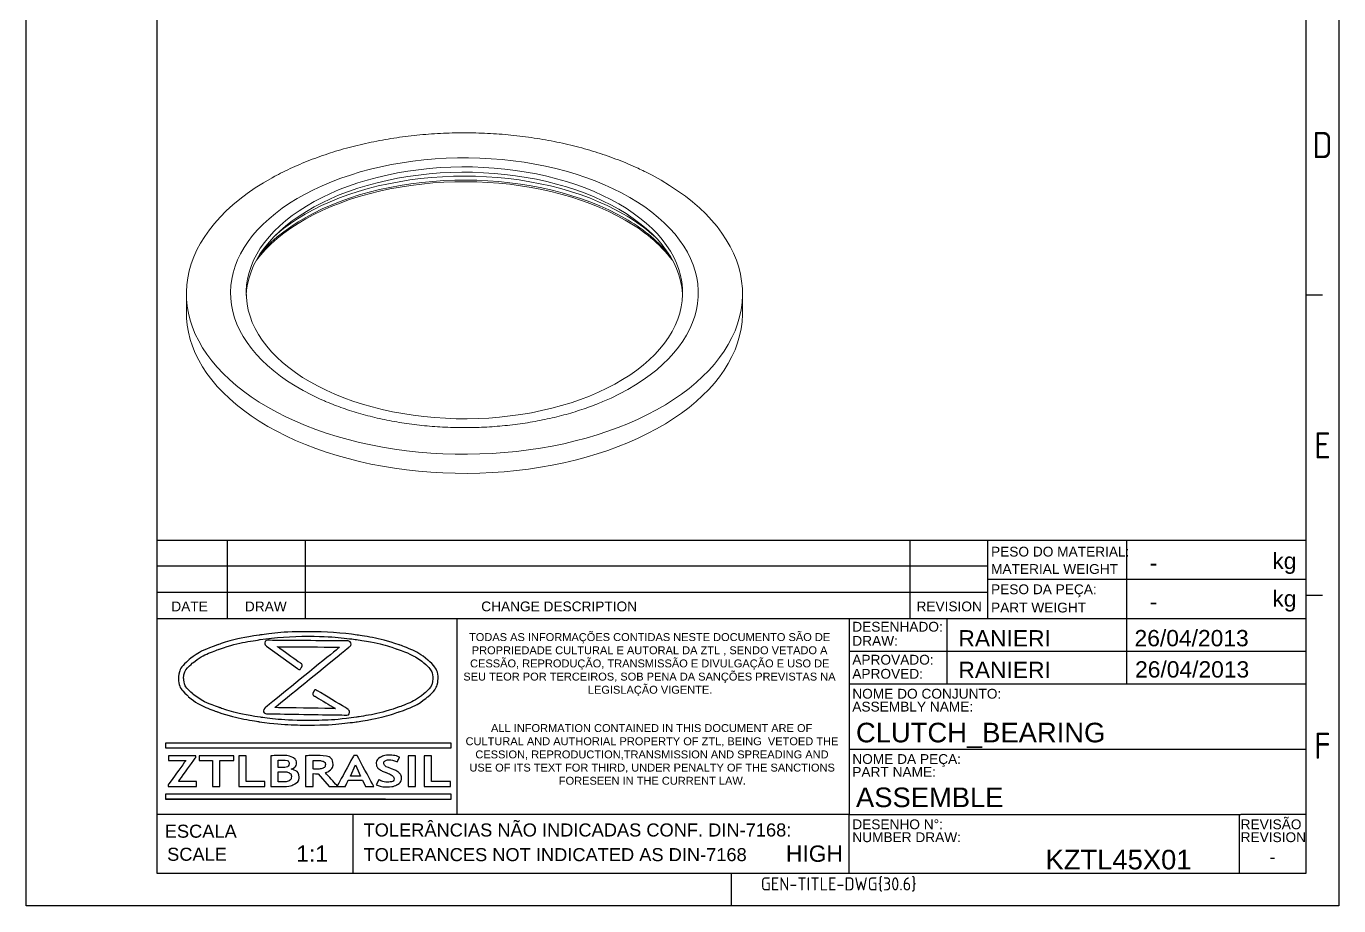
# Model space of a CAD drawing. Header units: millimetres. Extents: x 4510 to 4691, y 1198 to 1451.
# Drawn here: x 4510.4 to 4691.3, y 1197.9 to 1319.1 of the extents above; entities that cross this region are included whole.
import ezdxf
from ezdxf.enums import TextEntityAlignment as Align

# ---------------------------------------------------------------- set-up
doc = ezdxf.new("R2010")
doc.units = ezdxf.units.MM
doc.linetypes.add('ACAD_ISO02W100', pattern=[15, 12, -3])
doc.layers.add('AM_8', color=40, linetype='ACAD_ISO02W100', lineweight=35)
doc.layers.add('Camada 1', color=7, linetype='Continuous')
doc.styles.add('ACISOTS', font='isocp.shx', dxfattribs={"height": 1})
doc.styles.get("Standard").update_dxf_attribs({"font": 'arial.ttf'})

msp = doc.modelspace()

# ---------------------------------------------------------------- linework, layer by layer
at = {"color": 135, "lineweight": 25}
for p, q in [((4510.431, 1197.901), (4510.431, 1450.801)), ((4691.331, 1450.801), (4691.331, 1197.901)), ((4689.081, 1282.051), (4686.831, 1282.051)), ((4689.081, 1240.651), (4686.831, 1240.651)), ((4607.631, 1197.901), (4607.631, 1202.401)), ((4691.331, 1197.901), (4510.431, 1197.901))]:
    msp.add_line(p, q, dxfattribs=at)
for p, q in [((4528.431, 1446.301), (4528.431, 1202.401)), ((4686.831, 1202.401), (4686.831, 1446.301)), ((4528.431, 1248.301), (4686.831, 1248.301)), ((4528.431, 1248.301), (4528.431, 1202.401)), ((4528.431, 1248.301), (4642.954, 1248.301)), ((4538.154, 1237.501), (4538.154, 1248.301)), ((4548.929, 1237.501), (4548.929, 1248.301)), ((4632.248, 1237.501), (4632.248, 1248.301)), ((4642.954, 1237.501), (4642.954, 1248.301)), ((4662.081, 1248.301), (4662.081, 1242.901)), ((4686.831, 1202.401), (4686.831, 1248.301)), ((4642.954, 1244.701), (4528.431, 1244.701)), ((4642.954, 1242.901), (4686.831, 1242.901)), ((4662.081, 1242.901), (4662.081, 1237.501)), ((4528.431, 1241.101), (4642.954, 1241.101)), ((4528.431, 1237.501), (4623.831, 1237.501)), ((4569.77, 1237.501), (4569.77, 1210.501)), ((4623.831, 1237.501), (4623.831, 1220.401)), ((4623.831, 1237.501), (4686.831, 1237.501)), ((4637.331, 1237.501), (4637.331, 1228.501)), ((4662.081, 1237.501), (4662.081, 1228.501)), ((4623.831, 1233.001), (4686.831, 1233.001)), ((4623.831, 1228.501), (4686.831, 1228.501)), ((4623.831, 1220.401), (4623.831, 1210.501)), ((4623.831, 1219.501), (4686.831, 1219.501)), ((4623.831, 1210.501), (4528.431, 1210.501)), ((4555.431, 1210.501), (4555.431, 1202.401)), ((4623.831, 1202.401), (4623.831, 1210.501)), ((4623.831, 1210.501), (4677.831, 1210.501)), ((4677.609, 1210.501), (4677.609, 1202.401)), ((4686.831, 1210.501), (4677.831, 1210.501)), ((4528.431, 1202.401), (4686.831, 1202.401)), ((4528.431, 1202.401), (4686.831, 1202.401))]:
    msp.add_line(p, q)
at = {"color": 7, "linetype": 'Continuous', "lineweight": 15}
for p, q in [((4532.5, 1282.257), (4532.5, 1279.623)), ((4609.15, 1279.623), (4609.15, 1282.257))]:
    msp.add_line(p, q, dxfattribs=at)
at = {"color": 7, "linetype": 'Continuous', "lineweight": 15, "flags": 128}
for points in [[(4551.522, 1267.481), (4550.926, 1267.744), (4549.734, 1268.312), (4548.589, 1268.912), (4547.497, 1269.543), (4546.457, 1270.203), (4545.474, 1270.892), (4544.549, 1271.606), (4543.685, 1272.346), (4542.883, 1273.109), (4542.145, 1273.893), (4541.473, 1274.696), (4540.869, 1275.518), (4540.333, 1276.355), (4539.868, 1277.206), (4539.474, 1278.068), (4539.152, 1278.941), (4538.903, 1279.822), (4538.727, 1280.708), (4538.625, 1281.598), (4538.598, 1282.491), (4538.644, 1283.382), (4538.764, 1284.272), (4538.958, 1285.157), (4539.226, 1286.036), (4539.566, 1286.906), (4539.978, 1287.766), (4540.461, 1288.614), (4541.013, 1289.447), (4541.635, 1290.264), (4542.323, 1291.063), (4543.077, 1291.842), (4543.895, 1292.599), (4544.775, 1293.333), (4545.715, 1294.041), (4546.712, 1294.723), (4547.765, 1295.376), (4548.871, 1295.999), (4550.027, 1296.591), (4551.231, 1297.15), (4552.481, 1297.676), (4553.772, 1298.166), (4555.103, 1298.62), (4556.47, 1299.036), (4557.87, 1299.414), (4559.3, 1299.753), (4560.756, 1300.052), (4562.235, 1300.311), (4563.734, 1300.528), (4565.25, 1300.703), (4566.778, 1300.837), (4568.316, 1300.927), (4569.859, 1300.975), (4571.405, 1300.981), (4572.949, 1300.943), (4574.488, 1300.863), (4576.019, 1300.741), (4577.538, 1300.576), (4579.042, 1300.369), (4580.526, 1300.121), (4581.989, 1299.832), (4583.425, 1299.503), (4584.833, 1299.134), (4586.208, 1298.727), (4587.549, 1298.283), (4588.85, 1297.802), (4590.11, 1297.285), (4591.326, 1296.734), (4592.495, 1296.15), (4593.614, 1295.535), (4593.614, 1295.535)], [(4592.091, 1294.656), (4593.125, 1294.029), (4594.103, 1293.372), (4595.023, 1292.689), (4595.883, 1291.98), (4596.681, 1291.247), (4597.415, 1290.492), (4598.082, 1289.716), (4598.682, 1288.923), (4599.212, 1288.113), (4599.672, 1287.289), (4600.06, 1286.453), (4600.376, 1285.607), (4600.618, 1284.752), (4600.786, 1283.892), (4600.879, 1283.028), (4600.898, 1282.163), (4600.842, 1281.297), (4600.711, 1280.435), (4600.506, 1279.578), (4600.227, 1278.727), (4599.875, 1277.885), (4599.451, 1277.055), (4598.956, 1276.238), (4598.391, 1275.436), (4597.757, 1274.652), (4597.056, 1273.886), (4596.29, 1273.142), (4595.461, 1272.421), (4594.571, 1271.724), (4593.621, 1271.054), (4592.615, 1270.412), (4591.554, 1269.8), (4590.443, 1269.219), (4589.282, 1268.671), (4588.075, 1268.157), (4586.826, 1267.678), (4585.537, 1267.236), (4584.211, 1266.832), (4582.852, 1266.466), (4581.463, 1266.139), (4580.047, 1265.854), (4578.609, 1265.609), (4577.151, 1265.406), (4575.678, 1265.245), (4574.192, 1265.126), (4572.698, 1265.051), (4571.2, 1265.018), (4569.7, 1265.029), (4568.204, 1265.083), (4566.714, 1265.18), (4565.234, 1265.32), (4563.768, 1265.502), (4562.319, 1265.726), (4560.892, 1265.991), (4559.489, 1266.298), (4558.115, 1266.644), (4556.772, 1267.029), (4555.464, 1267.453), (4554.194, 1267.913), (4552.966, 1268.41), (4551.782, 1268.941), (4550.645, 1269.506), (4549.559, 1270.102), (4548.525, 1270.729), (4547.547, 1271.386), (4546.627, 1272.069), (4545.767, 1272.778), (4544.969, 1273.511), (4544.235, 1274.266), (4543.568, 1275.042), (4542.968, 1275.835), (4542.438, 1276.645), (4541.978, 1277.469), (4541.59, 1278.305), (4541.274, 1279.151), (4541.032, 1280.006), (4540.864, 1280.866), (4540.771, 1281.73), (4540.752, 1282.595), (4540.808, 1283.461), (4540.939, 1284.323), (4541.144, 1285.181), (4541.423, 1286.031), (4541.775, 1286.873), (4542.199, 1287.703), (4542.694, 1288.52), (4543.259, 1289.322), (4543.893, 1290.107), (4544.594, 1290.872), (4545.36, 1291.616), (4546.189, 1292.337), (4547.079, 1293.034), (4548.029, 1293.704), (4549.035, 1294.346), (4550.096, 1294.958), (4551.207, 1295.539), (4552.368, 1296.087), (4553.575, 1296.601), (4554.824, 1297.08), (4556.113, 1297.522), (4557.439, 1297.926), (4558.798, 1298.292), (4560.187, 1298.619), (4561.603, 1298.905), (4563.041, 1299.149), (4564.499, 1299.352), (4565.972, 1299.513), (4567.458, 1299.632), (4568.952, 1299.707), (4570.45, 1299.74), (4571.95, 1299.729), (4573.446, 1299.675), (4574.936, 1299.578), (4576.416, 1299.438), (4577.882, 1299.256), (4579.331, 1299.032), (4580.758, 1298.767), (4582.161, 1298.46), (4583.535, 1298.114), (4584.878, 1297.729), (4586.186, 1297.306), (4587.456, 1296.845), (4588.684, 1296.348), (4589.868, 1295.817), (4591.005, 1295.252), (4592.091, 1294.656)], [(4540.757, 1282.012), (4540.808, 1282.726), (4540.939, 1283.588), (4541.144, 1284.446), (4541.423, 1285.296), (4541.775, 1286.138), (4542.199, 1286.968), (4542.694, 1287.785), (4543.259, 1288.587), (4543.893, 1289.372), (4544.594, 1290.137), (4545.36, 1290.881), (4546.189, 1291.603), (4547.079, 1292.299), (4548.029, 1292.969), (4549.035, 1293.611), (4550.096, 1294.223), (4551.207, 1294.804), (4552.368, 1295.352), (4553.575, 1295.866), (4554.824, 1296.345), (4556.113, 1296.787), (4557.439, 1297.192), (4558.798, 1297.557), (4560.187, 1297.884), (4561.603, 1298.17), (4563.041, 1298.414), (4564.499, 1298.618), (4565.972, 1298.779), (4567.458, 1298.897), (4568.952, 1298.972), (4570.45, 1299.005), (4571.95, 1298.994), (4573.446, 1298.94), (4574.936, 1298.843), (4576.416, 1298.703), (4577.882, 1298.521), (4579.331, 1298.297), (4580.758, 1298.032), (4582.161, 1297.726), (4583.535, 1297.379), (4584.878, 1296.994), (4586.186, 1296.571), (4587.456, 1296.11), (4588.684, 1295.614), (4589.868, 1295.082), (4591.005, 1294.518), (4592.091, 1293.921)], [(4595.68, 1299.098), (4596.7, 1298.578), (4597.925, 1297.901)], [(4597.925, 1297.901), (4599.097, 1297.194), (4600.214, 1296.457), (4601.273, 1295.693), (4602.273, 1294.902), (4603.211, 1294.087), (4604.086, 1293.248), (4604.896, 1292.388), (4605.638, 1291.508), (4606.313, 1290.61), (4606.919, 1289.696), (4607.453, 1288.767), (4607.916, 1287.825), (4608.307, 1286.872), (4608.624, 1285.911), (4608.867, 1284.942), (4609.035, 1283.968), (4609.129, 1282.991), (4609.148, 1282.012), (4609.091, 1281.033), (4608.96, 1280.058), (4608.754, 1279.086), (4608.474, 1278.12), (4608.121, 1277.163), (4607.694, 1276.216), (4607.195, 1275.28), (4606.625, 1274.358), (4605.984, 1273.452), (4605.275, 1272.563), (4604.499, 1271.692), (4603.657, 1270.843), (4602.75, 1270.016), (4601.781, 1269.212), (4600.751, 1268.435), (4599.663, 1267.684), (4598.518, 1266.962), (4597.319, 1266.27), (4596.068, 1265.609), (4594.768, 1264.981), (4593.42, 1264.386), (4592.029, 1263.827), (4590.596, 1263.303), (4589.125, 1262.817), (4587.617, 1262.369), (4586.077, 1261.959), (4584.507, 1261.59), (4582.91, 1261.261), (4581.289, 1260.973), (4579.648, 1260.726), (4577.99, 1260.522), (4576.317, 1260.36), (4574.634, 1260.242), (4572.944, 1260.166), (4571.249, 1260.133), (4569.553, 1260.144), (4567.86, 1260.198), (4566.173, 1260.296), (4564.495, 1260.436), (4562.829, 1260.619), (4561.179, 1260.844), (4559.548, 1261.111), (4557.939, 1261.42), (4556.355, 1261.77), (4554.799, 1262.159), (4553.275, 1262.588), (4551.785, 1263.055), (4550.332, 1263.56), (4548.92, 1264.102), (4547.55, 1264.679), (4546.226, 1265.291), (4544.95, 1265.935), (4543.725, 1266.612), (4542.553, 1267.319), (4541.436, 1268.056), (4540.377, 1268.82), (4539.377, 1269.611), (4538.439, 1270.426), (4537.564, 1271.265), (4536.754, 1272.125), (4536.012, 1273.005), (4535.337, 1273.903), (4534.731, 1274.817), (4534.197, 1275.746), (4533.734, 1276.688), (4533.343, 1277.641), (4533.026, 1278.602), (4532.783, 1279.571), (4532.615, 1280.545), (4532.521, 1281.522), (4532.502, 1282.501), (4532.559, 1283.48), (4532.69, 1284.456), (4532.896, 1285.427), (4533.176, 1286.393), (4533.529, 1287.35), (4533.956, 1288.297), (4534.455, 1289.233), (4535.025, 1290.155), (4535.666, 1291.061), (4536.375, 1291.95), (4537.151, 1292.821), (4537.993, 1293.67), (4538.9, 1294.497), (4539.869, 1295.301), (4540.899, 1296.078), (4541.987, 1296.829), (4543.132, 1297.551), (4544.331, 1298.243), (4544.71, 1298.449)], [(4542.16, 1286.897), (4542.721, 1287.593), (4543.426, 1288.374), (4544.197, 1289.134), (4545.03, 1289.871), (4545.925, 1290.584), (4546.879, 1291.271), (4547.89, 1291.93), (4548.955, 1292.56), (4550.072, 1293.159), (4551.238, 1293.726), (4552.451, 1294.26), (4553.707, 1294.759), (4555.004, 1295.222), (4556.338, 1295.649), (4557.707, 1296.037), (4559.107, 1296.386), (4560.535, 1296.695), (4561.987, 1296.964), (4563.46, 1297.192), (4564.95, 1297.379), (4566.455, 1297.523), (4567.969, 1297.624), (4569.491, 1297.683), (4571.016, 1297.699), (4572.54, 1297.672), (4574.06, 1297.603), (4575.573, 1297.491), (4577.074, 1297.336), (4578.56, 1297.139), (4580.028, 1296.901), (4581.475, 1296.622), (4582.896, 1296.302), (4584.288, 1295.943), (4585.649, 1295.546), (4586.974, 1295.11), (4588.261, 1294.638), (4589.507, 1294.13), (4590.708, 1293.588), (4591.862, 1293.012), (4592.966, 1292.405)], [(4593.614, 1295.535), (4594.68, 1294.889), (4595.691, 1294.214), (4596.646, 1293.512), (4597.541, 1292.785), (4598.374, 1292.033), (4599.144, 1291.26), (4599.849, 1290.466), (4600.488, 1289.653), (4601.058, 1288.824), (4601.558, 1287.979), (4601.988, 1287.122), (4602.346, 1286.254), (4602.632, 1285.378), (4602.844, 1284.494), (4602.983, 1283.605), (4603.048, 1282.714), (4603.038, 1281.821), (4602.955, 1280.93), (4602.798, 1280.043), (4602.567, 1279.161), (4602.263, 1278.286), (4601.887, 1277.42), (4601.44, 1276.566), (4600.922, 1275.726), (4600.334, 1274.9), (4599.679, 1274.092), (4598.958, 1273.303), (4598.172, 1272.535), (4597.323, 1271.789), (4596.413, 1271.068), (4595.444, 1270.373), (4594.418, 1269.705), (4593.339, 1269.067), (4592.207, 1268.459), (4591.026, 1267.883), (4589.909, 1267.387)], [(4592.091, 1293.921), (4593.125, 1293.294), (4594.103, 1292.637), (4595.023, 1291.954), (4595.883, 1291.245), (4596.681, 1290.512), (4597.415, 1289.757), (4598.082, 1288.982), (4598.682, 1288.188), (4599.212, 1287.378), (4599.672, 1286.554), (4600.06, 1285.718), (4600.376, 1284.872), (4600.618, 1284.018), (4600.786, 1283.157), (4600.879, 1282.293), (4600.893, 1282.012)], [(4544.506, 1290.046), (4545.023, 1290.508), (4545.393, 1290.82)], [(4596.334, 1290.757), (4596.627, 1290.508), (4597.144, 1290.046)], [(4609.15, 1279.623), (4609.148, 1279.378), (4609.091, 1278.4), (4608.96, 1277.424), (4608.754, 1276.453), (4608.474, 1275.487), (4608.121, 1274.53), (4607.694, 1273.582), (4607.195, 1272.647), (4606.625, 1271.725), (4605.984, 1270.819), (4605.275, 1269.929), (4604.499, 1269.059), (4603.657, 1268.21), (4602.75, 1267.382), (4601.781, 1266.579), (4600.751, 1265.801), (4599.663, 1265.051), (4598.518, 1264.329), (4597.319, 1263.637), (4596.068, 1262.976), (4594.768, 1262.347), (4593.42, 1261.753), (4592.029, 1261.193), (4590.596, 1260.67), (4589.125, 1260.184), (4587.617, 1259.735), (4586.077, 1259.326), (4584.507, 1258.956), (4582.91, 1258.627), (4581.289, 1258.339), (4579.648, 1258.093), (4577.99, 1257.889), (4576.317, 1257.727), (4574.634, 1257.608), (4572.944, 1257.532), (4571.249, 1257.5), (4569.553, 1257.511), (4567.86, 1257.565), (4566.173, 1257.662), (4564.495, 1257.803), (4562.829, 1257.986), (4561.179, 1258.211), (4559.548, 1258.478), (4557.939, 1258.787), (4556.355, 1259.136), (4554.799, 1259.526), (4553.275, 1259.955), (4551.785, 1260.422), (4550.332, 1260.927), (4548.92, 1261.469), (4547.55, 1262.046), (4546.226, 1262.657), (4544.95, 1263.302), (4543.725, 1263.979), (4542.553, 1264.686), (4541.436, 1265.423), (4540.377, 1266.187), (4539.377, 1266.978), (4538.439, 1267.793), (4537.564, 1268.632), (4536.754, 1269.492), (4536.012, 1270.372), (4535.337, 1271.27), (4534.731, 1272.184), (4534.197, 1273.113), (4533.734, 1274.055), (4533.343, 1275.007), (4533.026, 1275.969), (4532.783, 1276.938), (4532.615, 1277.912), (4532.521, 1278.889), (4532.5, 1279.623)]]:
    msp.add_lwpolyline(points, dxfattribs=at)
at = {"color": 8, "linetype": 'Continuous', "lineweight": 15, "flags": 128}
for points in [[(4592.966, 1292.624), (4591.862, 1293.231), (4590.708, 1293.806), (4589.507, 1294.348), (4588.261, 1294.856), (4586.974, 1295.329), (4585.649, 1295.764), (4584.288, 1296.162), (4582.896, 1296.521), (4581.475, 1296.84), (4580.028, 1297.12), (4578.56, 1297.358), (4577.074, 1297.554), (4575.573, 1297.709), (4574.06, 1297.821), (4572.54, 1297.891), (4571.016, 1297.918), (4569.491, 1297.902), (4567.969, 1297.843), (4566.455, 1297.741), (4564.95, 1297.597), (4563.46, 1297.411), (4561.987, 1297.183), (4560.535, 1296.914), (4559.107, 1296.605), (4557.707, 1296.255), (4556.338, 1295.867), (4555.004, 1295.441), (4553.707, 1294.978), (4552.451, 1294.479), (4551.238, 1293.945), (4550.072, 1293.378), (4548.955, 1292.778), (4547.89, 1292.148), (4546.879, 1291.489), (4545.925, 1290.802), (4545.03, 1290.089), (4544.197, 1289.352), (4543.426, 1288.592), (4542.721, 1287.812), (4542.682, 1287.766)], [(4545.393, 1290.82), (4545.9, 1291.227), (4546.837, 1291.92), (4547.832, 1292.586), (4548.883, 1293.223), (4549.986, 1293.829), (4551.139, 1294.403), (4552.34, 1294.944), (4553.585, 1295.451), (4554.872, 1295.921), (4556.197, 1296.354), (4557.557, 1296.75), (4558.95, 1297.106), (4560.371, 1297.422), (4561.817, 1297.698), (4563.285, 1297.933), (4564.771, 1298.125), (4566.272, 1298.276), (4567.783, 1298.383), (4569.302, 1298.448), (4570.825, 1298.47), (4572.348, 1298.448), (4573.867, 1298.383), (4575.378, 1298.276), (4576.879, 1298.125), (4578.365, 1297.933), (4579.833, 1297.698), (4581.279, 1297.422), (4582.7, 1297.106), (4584.093, 1296.75), (4585.453, 1296.354), (4586.778, 1295.921), (4588.065, 1295.451), (4589.31, 1294.944), (4590.511, 1294.403), (4591.664, 1293.829), (4592.767, 1293.223)]]:
    msp.add_lwpolyline(points, dxfattribs=at)
at = {"color": 8, "linetype": 'Continuous', "lineweight": 15}
for centre, radius, start, end in [((4580.217, 1271.262), 25.294, 50.41823, 60.25243), ((4581.806, 1272.698), 22.838, 41.28334, 60.74847)]:
    msp.add_arc(centre, radius, start, end, dxfattribs=at)
at = {"color": 7, "linetype": 'Continuous', "lineweight": 15}
msp.add_arc((4582.483, 1273.37), 21.731, 38.49842, 61.1575, dxfattribs=at)
for points, knots in [([(4595.631, 1299.116), (4595.34, 1299.259), (4594.62, 1299.614), (4593.423, 1300.139), (4592.051, 1300.697), (4590.643, 1301.216), (4589.204, 1301.698), (4587.735, 1302.143), (4586.24, 1302.549), (4584.72, 1302.916), (4583.178, 1303.245), (4581.617, 1303.534), (4580.039, 1303.783), (4578.447, 1303.993), (4576.842, 1304.163), (4575.228, 1304.292), (4573.607, 1304.382), (4571.982, 1304.431), (4570.355, 1304.439), (4568.729, 1304.407), (4567.106, 1304.335), (4565.489, 1304.223), (4563.881, 1304.07), (4562.283, 1303.877), (4560.699, 1303.644), (4559.131, 1303.372), (4557.581, 1303.06), (4556.052, 1302.709), (4554.547, 1302.32), (4553.067, 1301.892), (4551.615, 1301.425), (4550.193, 1300.922), (4548.804, 1300.38), (4547.449, 1299.803), (4546.136, 1299.186), (4545.225, 1298.733), (4544.764, 1298.477), (4544.714, 1298.449)], [0, 0, 0, 0, 0.0201409, 0.0499052, 0.0796447, 0.1093552, 0.1390344, 0.1686816, 0.198297, 0.2278819, 0.2574383, 0.2869686, 0.3164756, 0.3459623, 0.3754321, 0.4048883, 0.4343344, 0.463774, 0.4932107, 0.522648, 0.5520887, 0.5815362, 0.6109941, 0.6404661, 0.6699558, 0.6994668, 0.7290026, 0.7585664, 0.7881615, 0.8177906, 0.8474563, 0.8771604, 0.9069039, 0.936687, 0.9665083, 0.9963647, 1, 1, 1, 1]), ([(4589.905, 1267.389), (4589.626, 1267.272), (4588.977, 1266.998), (4587.909, 1266.599), (4586.711, 1266.188), (4585.476, 1265.807), (4584.207, 1265.456), (4582.907, 1265.135), (4581.579, 1264.848), (4580.226, 1264.593), (4578.851, 1264.372), (4577.457, 1264.186), (4576.048, 1264.036), (4574.627, 1263.921), (4573.197, 1263.843), (4571.761, 1263.801), (4570.323, 1263.795), (4568.886, 1263.826), (4567.454, 1263.894), (4566.029, 1263.998), (4564.615, 1264.137), (4563.216, 1264.313), (4561.834, 1264.523), (4560.473, 1264.768), (4559.136, 1265.046), (4557.826, 1265.357), (4556.546, 1265.7), (4555.299, 1266.073), (4554.087, 1266.475), (4552.917, 1266.907), (4552.066, 1267.242), (4551.618, 1267.442), (4551.532, 1267.48)], [0, 0, 0, 0, 0.0257257, 0.0599332, 0.0942005, 0.1285262, 0.1629077, 0.1973415, 0.2318234, 0.2663488, 0.300913, 0.3355107, 0.3701367, 0.4047858, 0.4394523, 0.4741311, 0.5088164, 0.543503, 0.5781837, 0.6128528, 0.6475047, 0.6821341, 0.7167354, 0.7513032, 0.7858321, 0.820317, 0.8547529, 0.8891349, 0.9234589, 0.9577212, 0.9919188, 1, 1, 1, 1])]:
    msp.add_open_spline(points, degree=3, knots=knots, dxfattribs=at)
at = {"layer": 'AM_8', "color": 0, "linetype": 'Continuous'}
msp.add_line((4529.623, 1212.607), (4559.957, 1212.607), dxfattribs=at)
at = {"layer": 'Camada 1'}
for points, knots in [([(4549.303, 1235.678), (4551.692, 1235.678), (4553.975, 1235.511), (4556.061, 1235.208), (4556.061, 1235.208), (4558.228, 1234.893), (4560.183, 1234.432), (4561.823, 1233.86), (4561.823, 1233.86), (4563.506, 1233.272), (4564.864, 1232.563), (4565.792, 1231.77), (4565.792, 1231.77), (4566.696, 1230.997), (4567.196, 1230.143), (4567.196, 1229.24), (4567.196, 1229.24), (4567.196, 1228.336), (4566.696, 1227.482), (4565.792, 1226.709), (4565.792, 1226.709), (4564.864, 1225.916), (4563.506, 1225.207), (4561.823, 1224.62), (4561.823, 1224.62), (4560.183, 1224.047), (4558.228, 1223.586), (4556.061, 1223.271), (4556.061, 1223.271), (4553.975, 1222.968), (4551.692, 1222.801), (4549.303, 1222.801), (4549.303, 1222.801), (4546.914, 1222.801), (4544.632, 1222.968), (4542.546, 1223.271), (4542.546, 1223.271), (4540.378, 1223.586), (4538.423, 1224.047), (4536.784, 1224.62), (4536.784, 1224.62), (4535.101, 1225.207), (4533.743, 1225.916), (4532.814, 1226.709), (4532.814, 1226.709), (4531.91, 1227.482), (4531.411, 1228.336), (4531.411, 1229.24), (4531.411, 1229.24), (4531.411, 1230.143), (4531.91, 1230.997), (4532.814, 1231.77), (4532.814, 1231.77), (4533.743, 1232.563), (4535.101, 1233.272), (4536.784, 1233.86), (4536.784, 1233.86), (4538.423, 1234.432), (4540.378, 1234.893), (4542.546, 1235.208), (4542.546, 1235.208), (4544.632, 1235.511), (4546.914, 1235.678), (4549.303, 1235.678)], [0, 0, 0, 0, 0.0588235, 0.0588235, 0.0588235, 0.0882353, 0.1176471, 0.1176471, 0.1176471, 0.1470588, 0.1764706, 0.1764706, 0.1764706, 0.2058824, 0.2352941, 0.2352941, 0.2352941, 0.2647059, 0.2941176, 0.2941176, 0.2941176, 0.3235294, 0.3529412, 0.3529412, 0.3529412, 0.3823529, 0.4117647, 0.4117647, 0.4117647, 0.4411765, 0.4705882, 0.4705882, 0.4705882, 0.5, 0.5294118, 0.5294118, 0.5294118, 0.5588235, 0.5882353, 0.5882353, 0.5882353, 0.6176471, 0.6470588, 0.6470588, 0.6470588, 0.6764706, 0.7058824, 0.7058824, 0.7058824, 0.7352941, 0.7647059, 0.7647059, 0.7647059, 0.7941176, 0.8235294, 0.8235294, 0.8235294, 0.8529412, 0.8823529, 0.8823529, 0.8823529, 0.9411765, 1, 1, 1, 1]), ([(4549.303, 1235.043), (4546.956, 1235.043), (4544.717, 1234.88), (4542.675, 1234.584), (4542.675, 1234.584), (4540.553, 1234.277), (4538.643, 1233.827), (4537.045, 1233.269), (4537.045, 1233.269), (4535.49, 1232.726), (4534.238, 1232.086), (4533.384, 1231.382), (4533.384, 1231.382), (4532.575, 1230.713), (4532.127, 1229.989), (4532.127, 1229.24), (4532.127, 1229.24), (4532.127, 1228.49), (4532.575, 1227.766), (4533.384, 1227.098), (4533.384, 1227.098), (4534.238, 1226.393), (4535.49, 1225.753), (4537.045, 1225.21), (4537.045, 1225.21), (4538.643, 1224.652), (4540.553, 1224.202), (4542.675, 1223.895), (4542.675, 1223.895), (4544.717, 1223.599), (4546.956, 1223.436), (4549.303, 1223.436), (4549.303, 1223.436), (4551.65, 1223.436), (4553.89, 1223.599), (4555.932, 1223.895), (4555.932, 1223.895), (4558.054, 1224.202), (4559.964, 1224.652), (4561.561, 1225.21), (4561.561, 1225.21), (4563.116, 1225.753), (4564.369, 1226.393), (4565.222, 1227.098), (4565.222, 1227.098), (4566.032, 1227.766), (4566.479, 1228.49), (4566.479, 1229.24), (4566.479, 1229.24), (4566.479, 1229.989), (4566.032, 1230.713), (4565.222, 1231.382), (4565.222, 1231.382), (4564.369, 1232.086), (4563.116, 1232.726), (4561.561, 1233.269), (4561.561, 1233.269), (4559.964, 1233.827), (4558.054, 1234.277), (4555.932, 1234.584), (4555.932, 1234.584), (4553.89, 1234.88), (4551.65, 1235.043), (4549.303, 1235.043)], [0, 0, 0, 0, 0.0588235, 0.0588235, 0.0588235, 0.0882353, 0.1176471, 0.1176471, 0.1176471, 0.1470588, 0.1764706, 0.1764706, 0.1764706, 0.2058824, 0.2352941, 0.2352941, 0.2352941, 0.2647059, 0.2941176, 0.2941176, 0.2941176, 0.3235294, 0.3529412, 0.3529412, 0.3529412, 0.3823529, 0.4117647, 0.4117647, 0.4117647, 0.4411765, 0.4705882, 0.4705882, 0.4705882, 0.5, 0.5294118, 0.5294118, 0.5294118, 0.5588235, 0.5882353, 0.5882353, 0.5882353, 0.6176471, 0.6470588, 0.6470588, 0.6470588, 0.6764706, 0.7058824, 0.7058824, 0.7058824, 0.7352941, 0.7647059, 0.7647059, 0.7647059, 0.7941176, 0.8235294, 0.8235294, 0.8235294, 0.8529412, 0.8823529, 0.8823529, 0.8823529, 0.9411765, 1, 1, 1, 1]), ([(4547.815, 1230.611), (4547.815, 1230.611), (4543.528, 1233.682), (4543.528, 1233.682), (4543.528, 1233.682), (4543.209, 1233.911), (4543.339, 1234.491), (4543.715, 1234.488), (4543.715, 1234.488), (4543.715, 1234.488), (4554.786, 1234.399), (4554.786, 1234.399), (4554.786, 1234.399), (4555.149, 1234.397), (4555.284, 1233.848), (4554.988, 1233.607), (4554.988, 1233.607), (4554.988, 1233.607), (4544.681, 1225.21), (4544.681, 1225.21), (4544.681, 1225.21), (4544.681, 1225.21), (4553.034, 1225.076), (4553.034, 1225.076), (4553.034, 1225.076), (4553.034, 1225.076), (4550.225, 1226.768), (4550.225, 1226.768), (4550.225, 1226.768), (4550.04, 1226.88), (4549.855, 1226.991), (4550.016, 1227.377), (4550.016, 1227.377), (4550.177, 1227.763), (4550.362, 1227.652), (4550.547, 1227.541), (4550.547, 1227.541), (4550.547, 1227.541), (4554.759, 1225.003), (4554.759, 1225.003), (4554.759, 1225.003), (4555.104, 1224.795), (4554.982, 1224.177), (4554.594, 1224.183), (4554.594, 1224.183), (4554.594, 1224.183), (4543.523, 1224.361), (4543.523, 1224.361), (4543.523, 1224.361), (4543.16, 1224.367), (4543.028, 1224.913), (4543.324, 1225.154), (4543.324, 1225.154), (4543.324, 1225.154), (4553.619, 1233.542), (4553.619, 1233.542), (4553.619, 1233.542), (4553.619, 1233.542), (4545.038, 1233.611), (4545.038, 1233.611), (4545.038, 1233.611), (4545.038, 1233.611), (4548.185, 1231.356), (4548.185, 1231.356), (4548.185, 1231.356), (4548.361, 1231.23), (4548.536, 1231.104), (4548.351, 1230.732), (4548.351, 1230.732), (4548.166, 1230.359), (4547.99, 1230.485), (4547.815, 1230.611)], [0, 0, 0, 0, 0.0526316, 0.0526316, 0.0526316, 0.0789474, 0.1052632, 0.1052632, 0.1052632, 0.1315789, 0.1578947, 0.1578947, 0.1578947, 0.1842105, 0.2105263, 0.2105263, 0.2105263, 0.2368421, 0.2631579, 0.2631579, 0.2631579, 0.2894737, 0.3157895, 0.3157895, 0.3157895, 0.3421053, 0.3684211, 0.3684211, 0.3684211, 0.3947368, 0.4210526, 0.4210526, 0.4210526, 0.4473684, 0.4736842, 0.4736842, 0.4736842, 0.5, 0.5263158, 0.5263158, 0.5263158, 0.5526316, 0.5789474, 0.5789474, 0.5789474, 0.6052632, 0.6315789, 0.6315789, 0.6315789, 0.6578947, 0.6842105, 0.6842105, 0.6842105, 0.7105263, 0.7368421, 0.7368421, 0.7368421, 0.7631579, 0.7894737, 0.7894737, 0.7894737, 0.8157895, 0.8421053, 0.8421053, 0.8421053, 0.8684211, 0.8947368, 0.8947368, 0.8947368, 0.9473684, 1, 1, 1, 1]), ([(4529.7, 1220.316), (4529.7, 1220.316), (4568.907, 1220.316), (4568.907, 1220.316), (4568.907, 1220.316), (4568.907, 1220.316), (4568.984, 1220.316), (4568.984, 1220.316), (4568.984, 1220.316), (4568.984, 1220.316), (4568.984, 1220.239), (4568.984, 1220.239), (4568.984, 1220.239), (4568.984, 1220.239), (4568.984, 1219.729), (4568.984, 1219.729), (4568.984, 1219.729), (4568.984, 1219.729), (4568.984, 1219.652), (4568.984, 1219.652), (4568.984, 1219.652), (4568.984, 1219.652), (4568.907, 1219.652), (4568.907, 1219.652), (4568.907, 1219.652), (4568.907, 1219.652), (4529.7, 1219.652), (4529.7, 1219.652), (4529.7, 1219.652), (4529.7, 1219.652), (4529.623, 1219.652), (4529.623, 1219.652), (4529.623, 1219.652), (4529.623, 1219.652), (4529.623, 1219.729), (4529.623, 1219.729), (4529.623, 1219.729), (4529.623, 1219.729), (4529.623, 1220.239), (4529.623, 1220.239), (4529.623, 1220.239), (4529.623, 1220.239), (4529.623, 1220.316), (4529.623, 1220.316), (4529.623, 1220.316), (4529.623, 1220.316), (4529.7, 1220.316), (4529.7, 1220.316)], [0, 0, 0, 0, 0.0769231, 0.0769231, 0.0769231, 0.1153846, 0.1538462, 0.1538462, 0.1538462, 0.1923077, 0.2307692, 0.2307692, 0.2307692, 0.2692308, 0.3076923, 0.3076923, 0.3076923, 0.3461538, 0.3846154, 0.3846154, 0.3846154, 0.4230769, 0.4615385, 0.4615385, 0.4615385, 0.5, 0.5384615, 0.5384615, 0.5384615, 0.5769231, 0.6153846, 0.6153846, 0.6153846, 0.6538462, 0.6923077, 0.6923077, 0.6923077, 0.7307692, 0.7692308, 0.7692308, 0.7692308, 0.8076923, 0.8461538, 0.8461538, 0.8461538, 0.9230769, 1, 1, 1, 1]), ([(4530.013, 1214.349), (4530.013, 1214.349), (4530.013, 1214.591), (4530.013, 1214.591), (4530.013, 1214.591), (4530.013, 1214.591), (4532.411, 1217.909), (4532.411, 1217.909), (4532.411, 1217.909), (4532.411, 1217.909), (4530.053, 1217.909), (4530.053, 1217.909), (4530.053, 1217.909), (4530.053, 1217.909), (4530.053, 1218.575), (4530.053, 1218.575), (4530.053, 1218.575), (4530.053, 1218.575), (4533.802, 1218.575), (4533.802, 1218.575), (4533.802, 1218.575), (4533.802, 1218.575), (4533.802, 1218.333), (4533.802, 1218.333), (4533.802, 1218.333), (4533.802, 1218.333), (4531.396, 1215.016), (4531.396, 1215.016), (4531.396, 1215.016), (4531.396, 1215.016), (4533.888, 1215.016), (4533.888, 1215.016), (4533.888, 1215.016), (4533.888, 1215.016), (4533.888, 1214.349), (4533.888, 1214.349), (4533.888, 1214.349), (4533.888, 1214.349), (4530.013, 1214.349), (4530.013, 1214.349)], [0, 0, 0, 0, 0.0909091, 0.0909091, 0.0909091, 0.1363636, 0.1818182, 0.1818182, 0.1818182, 0.2272727, 0.2727273, 0.2727273, 0.2727273, 0.3181818, 0.3636364, 0.3636364, 0.3636364, 0.4090909, 0.4545455, 0.4545455, 0.4545455, 0.5, 0.5454545, 0.5454545, 0.5454545, 0.5909091, 0.6363636, 0.6363636, 0.6363636, 0.6818182, 0.7272727, 0.7272727, 0.7272727, 0.7727273, 0.8181818, 0.8181818, 0.8181818, 0.9090909, 1, 1, 1, 1]), ([(4537.13, 1217.909), (4537.13, 1217.909), (4537.13, 1214.349), (4537.13, 1214.349), (4537.13, 1214.349), (4537.13, 1214.349), (4536.109, 1214.349), (4536.109, 1214.349), (4536.109, 1214.349), (4536.109, 1214.349), (4536.109, 1217.909), (4536.109, 1217.909), (4536.109, 1217.909), (4536.109, 1217.909), (4534.28, 1217.909), (4534.28, 1217.909), (4534.28, 1217.909), (4534.28, 1217.909), (4534.28, 1218.575), (4534.28, 1218.575), (4534.28, 1218.575), (4534.28, 1218.575), (4539.041, 1218.575), (4539.041, 1218.575), (4539.041, 1218.575), (4539.041, 1218.575), (4539.041, 1217.909), (4539.041, 1217.909), (4539.041, 1217.909), (4539.041, 1217.909), (4537.13, 1217.909), (4537.13, 1217.909)], [0, 0, 0, 0, 0.1111111, 0.1111111, 0.1111111, 0.1666667, 0.2222222, 0.2222222, 0.2222222, 0.2777778, 0.3333333, 0.3333333, 0.3333333, 0.3888889, 0.4444444, 0.4444444, 0.4444444, 0.5, 0.5555556, 0.5555556, 0.5555556, 0.6111111, 0.6666667, 0.6666667, 0.6666667, 0.7222222, 0.7777778, 0.7777778, 0.7777778, 0.8888889, 1, 1, 1, 1]), ([(4539.708, 1214.349), (4539.708, 1214.349), (4539.708, 1218.575), (4539.708, 1218.575), (4539.708, 1218.575), (4539.708, 1218.575), (4540.729, 1218.575), (4540.729, 1218.575), (4540.729, 1218.575), (4540.729, 1218.575), (4540.729, 1215.016), (4540.729, 1215.016), (4540.729, 1215.016), (4540.729, 1215.016), (4543.328, 1215.016), (4543.328, 1215.016), (4543.328, 1215.016), (4543.328, 1215.016), (4543.328, 1214.349), (4543.328, 1214.349), (4543.328, 1214.349), (4543.328, 1214.349), (4539.708, 1214.349), (4539.708, 1214.349)], [0, 0, 0, 0, 0.1428571, 0.1428571, 0.1428571, 0.2142857, 0.2857143, 0.2857143, 0.2857143, 0.3571429, 0.4285714, 0.4285714, 0.4285714, 0.5, 0.5714286, 0.5714286, 0.5714286, 0.6428571, 0.7142857, 0.7142857, 0.7142857, 0.8571429, 1, 1, 1, 1]), ([(4545.91, 1214.349), (4545.91, 1214.349), (4544.151, 1214.349), (4544.151, 1214.349), (4544.151, 1214.349), (4544.151, 1214.349), (4544.151, 1218.572), (4544.151, 1218.572), (4544.151, 1218.572), (4544.927, 1218.599), (4545.469, 1218.612), (4545.78, 1218.612), (4545.78, 1218.612), (4546.378, 1218.612), (4546.844, 1218.519), (4547.18, 1218.331), (4547.18, 1218.331), (4547.517, 1218.144), (4547.684, 1217.876), (4547.684, 1217.529), (4547.684, 1217.529), (4547.684, 1217.194), (4547.443, 1216.929), (4546.962, 1216.735), (4546.962, 1216.735), (4547.676, 1216.552), (4548.034, 1216.175), (4548.034, 1215.604), (4548.034, 1215.604), (4548.034, 1215.22), (4547.836, 1214.914), (4547.442, 1214.688), (4547.442, 1214.688), (4547.046, 1214.463), (4546.536, 1214.349), (4545.91, 1214.349)], [0, 0, 0, 0, 0.1, 0.1, 0.1, 0.15, 0.2, 0.2, 0.2, 0.25, 0.3, 0.3, 0.3, 0.35, 0.4, 0.4, 0.4, 0.45, 0.5, 0.5, 0.5, 0.55, 0.6, 0.6, 0.6, 0.65, 0.7, 0.7, 0.7, 0.75, 0.8, 0.8, 0.8, 0.9, 1, 1, 1, 1]), ([(4545.172, 1217.973), (4545.172, 1217.973), (4545.172, 1216.959), (4545.172, 1216.959), (4545.172, 1216.959), (4545.329, 1216.953), (4545.493, 1216.949), (4545.666, 1216.949), (4545.666, 1216.949), (4546.331, 1216.949), (4546.663, 1217.132), (4546.663, 1217.499), (4546.663, 1217.499), (4546.663, 1217.824), (4546.362, 1217.986), (4545.757, 1217.986), (4545.757, 1217.986), (4545.598, 1217.986), (4545.402, 1217.981), (4545.172, 1217.973)], [0, 0, 0, 0, 0.1666667, 0.1666667, 0.1666667, 0.25, 0.3333333, 0.3333333, 0.3333333, 0.4166667, 0.5, 0.5, 0.5, 0.5833333, 0.6666667, 0.6666667, 0.6666667, 0.8333333, 1, 1, 1, 1]), ([(4552.178, 1214.349), (4552.178, 1214.349), (4550.644, 1216.094), (4550.644, 1216.094), (4550.644, 1216.094), (4550.49, 1216.096), (4550.274, 1216.103), (4549.995, 1216.115), (4549.995, 1216.115), (4549.995, 1216.115), (4549.995, 1214.349), (4549.995, 1214.349), (4549.995, 1214.349), (4549.995, 1214.349), (4548.936, 1214.349), (4548.936, 1214.349), (4548.936, 1214.349), (4548.936, 1214.349), (4548.936, 1218.575), (4548.936, 1218.575), (4548.936, 1218.575), (4548.993, 1218.575), (4549.214, 1218.582), (4549.6, 1218.597), (4549.6, 1218.597), (4549.985, 1218.612), (4550.294, 1218.618), (4550.53, 1218.618), (4550.53, 1218.618), (4551.99, 1218.618), (4552.721, 1218.203), (4552.721, 1217.372), (4552.721, 1217.372), (4552.721, 1217.122), (4552.619, 1216.894), (4552.418, 1216.689), (4552.418, 1216.689), (4552.217, 1216.483), (4551.962, 1216.338), (4551.657, 1216.253), (4551.657, 1216.253), (4551.657, 1216.253), (4553.356, 1214.349), (4553.356, 1214.349), (4553.356, 1214.349), (4553.356, 1214.349), (4552.178, 1214.349), (4552.178, 1214.349)], [0, 0, 0, 0, 0.0769231, 0.0769231, 0.0769231, 0.1153846, 0.1538462, 0.1538462, 0.1538462, 0.1923077, 0.2307692, 0.2307692, 0.2307692, 0.2692308, 0.3076923, 0.3076923, 0.3076923, 0.3461538, 0.3846154, 0.3846154, 0.3846154, 0.4230769, 0.4615385, 0.4615385, 0.4615385, 0.5, 0.5384615, 0.5384615, 0.5384615, 0.5769231, 0.6153846, 0.6153846, 0.6153846, 0.6538462, 0.6923077, 0.6923077, 0.6923077, 0.7307692, 0.7692308, 0.7692308, 0.7692308, 0.8076923, 0.8461538, 0.8461538, 0.8461538, 0.9230769, 1, 1, 1, 1]), ([(4549.995, 1217.923), (4549.995, 1217.923), (4549.995, 1216.75), (4549.995, 1216.75), (4549.995, 1216.75), (4550.184, 1216.738), (4550.329, 1216.732), (4550.428, 1216.732), (4550.428, 1216.732), (4550.854, 1216.732), (4551.166, 1216.776), (4551.363, 1216.865), (4551.363, 1216.865), (4551.562, 1216.953), (4551.661, 1217.125), (4551.661, 1217.381), (4551.661, 1217.381), (4551.661, 1217.589), (4551.555, 1217.734), (4551.342, 1217.816), (4551.342, 1217.816), (4551.13, 1217.899), (4550.796, 1217.94), (4550.341, 1217.94), (4550.341, 1217.94), (4550.231, 1217.94), (4550.116, 1217.935), (4549.995, 1217.923)], [0, 0, 0, 0, 0.125, 0.125, 0.125, 0.1875, 0.25, 0.25, 0.25, 0.3125, 0.375, 0.375, 0.375, 0.4375, 0.5, 0.5, 0.5, 0.5625, 0.625, 0.625, 0.625, 0.6875, 0.75, 0.75, 0.75, 0.875, 1, 1, 1, 1]), ([(4557.202, 1214.349), (4557.202, 1214.349), (4556.783, 1215.206), (4556.783, 1215.206), (4556.783, 1215.206), (4556.783, 1215.206), (4554.812, 1215.206), (4554.812, 1215.206), (4554.812, 1215.206), (4554.812, 1215.206), (4554.411, 1214.349), (4554.411, 1214.349), (4554.411, 1214.349), (4554.411, 1214.349), (4553.278, 1214.349), (4553.278, 1214.349), (4553.278, 1214.349), (4553.278, 1214.349), (4555.57, 1218.633), (4555.57, 1218.633), (4555.57, 1218.633), (4555.57, 1218.633), (4556.018, 1218.633), (4556.018, 1218.633), (4556.018, 1218.633), (4556.018, 1218.633), (4558.329, 1214.349), (4558.329, 1214.349), (4558.329, 1214.349), (4558.329, 1214.349), (4557.202, 1214.349), (4557.202, 1214.349)], [0, 0, 0, 0, 0.1111111, 0.1111111, 0.1111111, 0.1666667, 0.2222222, 0.2222222, 0.2222222, 0.2777778, 0.3333333, 0.3333333, 0.3333333, 0.3888889, 0.4444444, 0.4444444, 0.4444444, 0.5, 0.5555556, 0.5555556, 0.5555556, 0.6111111, 0.6666667, 0.6666667, 0.6666667, 0.7222222, 0.7777778, 0.7777778, 0.7777778, 0.8888889, 1, 1, 1, 1]), ([(4558.663, 1214.583), (4558.663, 1214.583), (4559.041, 1215.255), (4559.041, 1215.255), (4559.041, 1215.255), (4559.443, 1215.047), (4559.839, 1214.944), (4560.229, 1214.944), (4560.229, 1214.944), (4560.829, 1214.944), (4561.128, 1215.098), (4561.128, 1215.405), (4561.128, 1215.405), (4561.128, 1215.55), (4561.057, 1215.686), (4560.917, 1215.817), (4560.917, 1215.817), (4560.776, 1215.948), (4560.484, 1216.095), (4560.043, 1216.257), (4560.043, 1216.257), (4559.602, 1216.42), (4559.305, 1216.554), (4559.152, 1216.658), (4559.152, 1216.658), (4558.999, 1216.763), (4558.881, 1216.888), (4558.798, 1217.032), (4558.798, 1217.032), (4558.716, 1217.176), (4558.675, 1217.335), (4558.675, 1217.511), (4558.675, 1217.511), (4558.675, 1217.838), (4558.838, 1218.108), (4559.164, 1218.324), (4559.164, 1218.324), (4559.49, 1218.54), (4559.908, 1218.647), (4560.418, 1218.647), (4560.418, 1218.647), (4561.083, 1218.647), (4561.57, 1218.555), (4561.883, 1218.373), (4561.883, 1218.373), (4561.883, 1218.373), (4561.572, 1217.727), (4561.572, 1217.727), (4561.572, 1217.727), (4561.214, 1217.915), (4560.835, 1218.01), (4560.438, 1218.01), (4560.438, 1218.01), (4560.202, 1218.01), (4560.02, 1217.964), (4559.89, 1217.873), (4559.89, 1217.873), (4559.76, 1217.781), (4559.696, 1217.662), (4559.696, 1217.517), (4559.696, 1217.517), (4559.696, 1217.274), (4560.06, 1217.022), (4560.79, 1216.761), (4560.79, 1216.761), (4561.175, 1216.623), (4561.452, 1216.495), (4561.623, 1216.378), (4561.623, 1216.378), (4561.793, 1216.262), (4561.923, 1216.126), (4562.011, 1215.972), (4562.011, 1215.972), (4562.101, 1215.817), (4562.145, 1215.644), (4562.145, 1215.454), (4562.145, 1215.454), (4562.145, 1215.111), (4561.962, 1214.83), (4561.593, 1214.609), (4561.593, 1214.609), (4561.226, 1214.388), (4560.733, 1214.277), (4560.115, 1214.277), (4560.115, 1214.277), (4559.579, 1214.277), (4559.096, 1214.379), (4558.663, 1214.583)], [0, 0, 0, 0, 0.0434783, 0.0434783, 0.0434783, 0.0652174, 0.0869565, 0.0869565, 0.0869565, 0.1086957, 0.1304348, 0.1304348, 0.1304348, 0.1521739, 0.173913, 0.173913, 0.173913, 0.1956522, 0.2173913, 0.2173913, 0.2173913, 0.2391304, 0.2608696, 0.2608696, 0.2608696, 0.2826087, 0.3043478, 0.3043478, 0.3043478, 0.326087, 0.3478261, 0.3478261, 0.3478261, 0.3695652, 0.3913043, 0.3913043, 0.3913043, 0.4130435, 0.4347826, 0.4347826, 0.4347826, 0.4565217, 0.4782609, 0.4782609, 0.4782609, 0.5, 0.5217391, 0.5217391, 0.5217391, 0.5434783, 0.5652174, 0.5652174, 0.5652174, 0.5869565, 0.6086957, 0.6086957, 0.6086957, 0.6304348, 0.6521739, 0.6521739, 0.6521739, 0.673913, 0.6956522, 0.6956522, 0.6956522, 0.7173913, 0.7391304, 0.7391304, 0.7391304, 0.7608696, 0.7826087, 0.7826087, 0.7826087, 0.8043478, 0.826087, 0.826087, 0.826087, 0.8478261, 0.8695652, 0.8695652, 0.8695652, 0.8913043, 0.9130435, 0.9130435, 0.9130435, 0.9565217, 1, 1, 1, 1]), ([(4563.067, 1214.349), (4563.067, 1214.349), (4563.067, 1218.575), (4563.067, 1218.575), (4563.067, 1218.575), (4563.067, 1218.575), (4564.088, 1218.575), (4564.088, 1218.575), (4564.088, 1218.575), (4564.088, 1218.575), (4564.088, 1214.349), (4564.088, 1214.349), (4564.088, 1214.349), (4564.088, 1214.349), (4563.067, 1214.349), (4563.067, 1214.349)], [0, 0, 0, 0, 0.2, 0.2, 0.2, 0.3, 0.4, 0.4, 0.4, 0.5, 0.6, 0.6, 0.6, 0.8, 1, 1, 1, 1]), ([(4565.284, 1214.349), (4565.284, 1214.349), (4565.284, 1218.575), (4565.284, 1218.575), (4565.284, 1218.575), (4565.284, 1218.575), (4566.305, 1218.575), (4566.305, 1218.575), (4566.305, 1218.575), (4566.305, 1218.575), (4566.305, 1215.016), (4566.305, 1215.016), (4566.305, 1215.016), (4566.305, 1215.016), (4568.905, 1215.016), (4568.905, 1215.016), (4568.905, 1215.016), (4568.905, 1215.016), (4568.905, 1214.349), (4568.905, 1214.349), (4568.905, 1214.349), (4568.905, 1214.349), (4565.284, 1214.349), (4565.284, 1214.349)], [0, 0, 0, 0, 0.1428571, 0.1428571, 0.1428571, 0.2142857, 0.2857143, 0.2857143, 0.2857143, 0.3571429, 0.4285714, 0.4285714, 0.4285714, 0.5, 0.5714286, 0.5714286, 0.5714286, 0.6428571, 0.7142857, 0.7142857, 0.7142857, 0.8571429, 1, 1, 1, 1]), ([(4545.172, 1216.375), (4545.172, 1216.375), (4545.172, 1214.978), (4545.172, 1214.978), (4545.172, 1214.978), (4545.378, 1214.965), (4545.546, 1214.958), (4545.674, 1214.958), (4545.674, 1214.958), (4546.13, 1214.958), (4546.461, 1215.015), (4546.666, 1215.128), (4546.666, 1215.128), (4546.871, 1215.241), (4546.974, 1215.43), (4546.974, 1215.693), (4546.974, 1215.693), (4546.974, 1215.934), (4546.879, 1216.109), (4546.687, 1216.218), (4546.687, 1216.218), (4546.496, 1216.328), (4546.162, 1216.382), (4545.686, 1216.382), (4545.686, 1216.382), (4545.587, 1216.382), (4545.416, 1216.38), (4545.172, 1216.375)], [0, 0, 0, 0, 0.125, 0.125, 0.125, 0.1875, 0.25, 0.25, 0.25, 0.3125, 0.375, 0.375, 0.375, 0.4375, 0.5, 0.5, 0.5, 0.5625, 0.625, 0.625, 0.625, 0.6875, 0.75, 0.75, 0.75, 0.875, 1, 1, 1, 1]), ([(4555.794, 1217.34), (4555.794, 1217.34), (4555.103, 1215.78), (4555.103, 1215.78), (4555.103, 1215.78), (4555.103, 1215.78), (4556.484, 1215.78), (4556.484, 1215.78), (4556.484, 1215.78), (4556.484, 1215.78), (4555.794, 1217.34), (4555.794, 1217.34)], [0, 0, 0, 0, 0.25, 0.25, 0.25, 0.375, 0.5, 0.5, 0.5, 0.75, 1, 1, 1, 1]), ([(4529.7, 1213.272), (4529.7, 1213.272), (4568.907, 1213.272), (4568.907, 1213.272), (4568.907, 1213.272), (4568.907, 1213.272), (4568.984, 1213.272), (4568.984, 1213.272), (4568.984, 1213.272), (4568.984, 1213.272), (4568.984, 1213.195), (4568.984, 1213.195), (4568.984, 1213.195), (4568.984, 1213.195), (4568.984, 1212.684), (4568.984, 1212.684), (4568.984, 1212.684), (4568.984, 1212.684), (4568.984, 1212.607), (4568.984, 1212.607), (4568.984, 1212.607), (4568.984, 1212.607), (4568.907, 1212.607), (4568.907, 1212.607), (4568.907, 1212.607), (4568.907, 1212.607), (4529.7, 1212.607), (4529.7, 1212.607), (4529.7, 1212.607), (4529.7, 1212.607), (4529.623, 1212.607), (4529.623, 1212.607), (4529.623, 1212.607), (4529.623, 1212.607), (4529.623, 1212.684), (4529.623, 1212.684), (4529.623, 1212.684), (4529.623, 1212.684), (4529.623, 1213.195), (4529.623, 1213.195), (4529.623, 1213.195), (4529.623, 1213.195), (4529.623, 1213.272), (4529.623, 1213.272), (4529.623, 1213.272), (4529.623, 1213.272), (4529.7, 1213.272), (4529.7, 1213.272)], [0, 0, 0, 0, 0.0769231, 0.0769231, 0.0769231, 0.1153846, 0.1538462, 0.1538462, 0.1538462, 0.1923077, 0.2307692, 0.2307692, 0.2307692, 0.2692308, 0.3076923, 0.3076923, 0.3076923, 0.3461538, 0.3846154, 0.3846154, 0.3846154, 0.4230769, 0.4615385, 0.4615385, 0.4615385, 0.5, 0.5384615, 0.5384615, 0.5384615, 0.5769231, 0.6153846, 0.6153846, 0.6153846, 0.6538462, 0.6923077, 0.6923077, 0.6923077, 0.7307692, 0.7692308, 0.7692308, 0.7692308, 0.8076923, 0.8461538, 0.8461538, 0.8461538, 0.9230769, 1, 1, 1, 1])]:
    msp.add_open_spline(points, degree=3, knots=knots, dxfattribs=at)

# ---------------------------------------------------------------- texts
at = {"color": 135, "lineweight": 25, "style": 'ACISOTS'}
for s, p in [('D', (4689.081, 1302.751)), ('E', (4689.081, 1261.351)), ('F', (4689.081, 1219.951))]:
    msp.add_text(s, height=3.6, dxfattribs=at).set_placement(p, align=Align.MIDDLE)
for s, height, p in [('PESO DO MATERIAL:', 1.35, (4643.407, 1246.032)), ('kg', 2.25, (4682.18, 1244.306)), ('MATERIAL WEIGHT', 1.35, (4643.407, 1243.641)), ('PESO DA PEÇA:', 1.35, (4643.407, 1240.843)), ('kg', 2.25, (4682.18, 1239.115)), ('DATE', 1.35, (4530.424, 1238.482)), ('DRAW', 1.35, (4540.566, 1238.482)), ('CHANGE DESCRIPTION', 1.35, (4573.14, 1238.482)), ('REVISION', 1.35, (4633.132, 1238.482)), ('PART WEIGHT', 1.35, (4643.407, 1238.324)), ('DESENHADO:', 1.35, (4624.284, 1235.684)), ('DRAW:', 1.35, (4624.284, 1233.742)), ('APROVADO:', 1.35, (4624.284, 1231.137)), ('APROVED:', 1.35, (4624.284, 1229.195)), ('NOME DO CONJUNTO:', 1.35, (4624.284, 1226.449)), ('ASSEMBLY NAME:', 1.35, (4624.284, 1224.671)), ('NOME DA PEÇA:', 1.35, (4624.284, 1217.449)), ('PART NAME:', 1.35, (4624.284, 1215.671)), ('ESCALA', 1.8, (4529.522, 1207.277)), ('TOLERÂNCIAS NÃO INDICADAS CONF. DIN-7168:', 1.8, (4556.921, 1207.445)), ('DESENHO N%%d:', 1.35, (4624.284, 1208.449)), ('REVISÃO', 1.35, (4677.81, 1208.449)), ('NUMBER DRAW:', 1.35, (4624.284, 1206.671)), ('REVISION', 1.35, (4677.81, 1206.671)), ('SCALE', 1.8, (4529.847, 1204.097)), ('TOLERANCES NOT INDICATED AS DIN-7168', 1.8, (4556.921, 1204.048))]:
    msp.add_text(s, height=height).set_placement(p)
at = {"linetype": 'Continuous', "char_height": 1.089, "attachment_point": 1}
for s, width, insert in [('\\pi1.1295;TODAS AS INFORMAÇÕES CONTIDAS NESTE DOCUMENTO SÃO DE \\P\\pi1.5065;PROPRIEDADE CULTURAL E AUTORAL DA ZTL , SENDO VETADO A \\P\\pi1.274;CESSÃO, REPRODUÇÃO, TRANSMISSÃO E DIVULGAÇÃO E USO DE \\P\\pi0.34021;SEU TEOR POR TERCEIROS, SOB PENA DA SANÇÕES PREVISTAS NA \\P\\pi17.505;LEGISLAÇÃO VIGENTE.', 51.92805, (4570.33, 1235.475)), ('\\pi3.5499;ALL INFORMATION CONTAINED IN THIS DOCUMENT ARE OF \\P\\pi0.041443;CULTURAL AND AUTHORIAL PROPERTY OF ZTL, BEING  VETOED THE \\P\\pi1.3942;CESSION, REPRODUCTION,TRANSMISSION AND SPREADING AND \\P\\pi0.57109;USE OF ITS TEXT FOR THIRD, UNDER PENALTY OF THE SANCTIONS \\P\\pi12.898;FORESEEN IN THE CURRENT LAW.', 51.32011, (4570.938, 1222.935))]:
    msp.add_mtext_dynamic_manual_height_columns(s, width=width, gutter_width=12.5, heights=[0], dxfattribs=dict(at, insert=insert))
for p in [(4665.286, 1245.176), (4665.286, 1239.821)]:
    msp.add_attdef('-', text='', height=2.25).set_placement(p, align=Align.MIDDLE_LEFT)
for tag, p, height in [('RANIERI', (4638.908, 1233.636), 2.25), ('26/04/2013', (4663.187, 1233.662), 2.25), ('RANIERI', (4638.906, 1229.282), 2.25), ('26/04/2013', (4663.259, 1229.356), 2.25), ('CLUTCH_BEARING', (4624.792, 1220.423), 2.7), ('ASSEMBLE', (4624.792, 1211.492), 2.7), ('KZTL45X01', (4650.91, 1202.914), 2.7)]:
    msp.add_attdef(tag, p, '', height=height)
for tag, height, p in [('1:1', 2.25, (4549.829, 1205.082)), ('HIGH', 2.25, (4619.068, 1205.082)), ('-', 1.76, (4682.204, 1204.642))]:
    msp.add_attdef(tag, text='', height=height).set_placement(p, align=Align.MIDDLE_CENTER)
at = {"color": 135, "style": 'ACISOTS'}
msp.add_attdef('GEN-TITLE-DWG{30.6}', (4611.684, 1200.013), '', height=1.8, dxfattribs=at)

doc.saveas('drawing.dxf')
